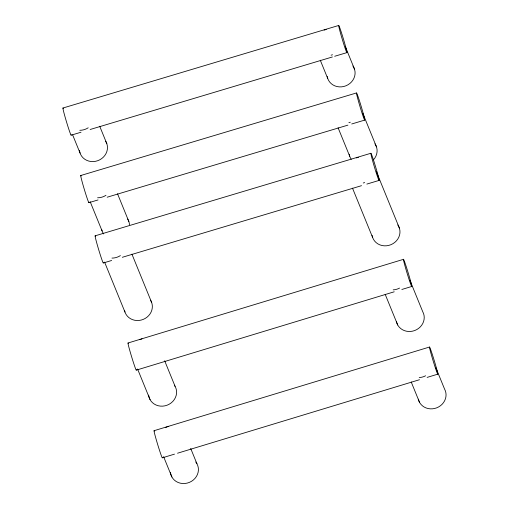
<?xml version="1.0" encoding="UTF-8"?>
<svg xmlns="http://www.w3.org/2000/svg" width="509" height="509" viewBox="0 0 509 509"><rect width="100%" height="100%" fill="white"/><g stroke="black" fill="none" stroke-linecap="round" stroke-linejoin="round"><path stroke-width="0.76" d="M128.039 342.996L403.497 259.329M136.272 370.145L394.221 291.791M401.83 289.481L411.724 286.472A14.182 0.566 73.1 0 0 406.074 266.137A14.182 0.566 73.1 0 0 405.03 266.092A14.182 0.566 73.1 0 0 411.724 286.472M154.087 430.69L429.539 347.023M162.314 457.839L174.492 454.136M177.533 453.214L419.505 379.714M427.115 377.404L437.765 374.166A14.182 0.566 73.1 0 0 432.116 353.831A14.182 0.566 73.1 0 0 431.078 353.787A14.182 0.566 73.1 0 0 437.765 374.166M62.982 108.016L338.752 25.45M71.107 135.197L81.007 132.232M90.15 129.496L332.396 56.963M334.68 56.276L346.871 52.631A14.182 0.592 73.3 0 0 341.316 32.258A14.182 0.592 73.3 0 0 340.241 32.232A14.182 0.592 73.3 0 0 346.871 52.631M80.778 175.503L356.548 92.931M88.903 202.677L98.04 199.942M107.183 197.206L347.908 125.131M351.713 123.986L364.667 120.111A14.182 0.592 73.3 0 0 359.112 99.739A14.182 0.592 73.3 0 0 358.037 99.713A14.182 0.592 73.3 0 0 364.667 120.111M95.158 235.82L370.927 153.254M103.282 262.994L111.662 260.487M122.325 257.293L361.524 185.677M366.855 184.08L379.046 180.428A14.182 0.592 73.3 0 0 373.491 160.061A14.182 0.592 73.3 0 0 372.416 160.03A14.182 0.592 73.3 0 0 379.046 180.428M345.255 46.465L354.461 69.027M362.764 113.246L376.469 146.84M376.259 171.412L399.342 227.968M320.276 60.221L327.701 78.418M409.904 280.262L422.718 311.661A14.182 13.018 -22.2 0 1 414.854 330.475A14.182 13.018 -22.2 0 1 396.479 321.796M338.084 127.753L349.708 156.225M435.933 367.924L444.548 389.029A14.182 13.018 -22.2 0 1 436.684 407.843A14.182 13.018 -22.2 0 1 418.309 399.164M352.495 188.145L372.582 237.353M385.179 294.304L397.694 324.971M411.208 381.96L419.524 402.333M99.707 126.238L106.833 143.703M117.522 193.77L128.847 221.517M131.933 254.169L151.714 302.645M72.647 134.904L80.072 153.094M164.661 360.786L175.09 386.337M90.163 201.698L102.08 230.908M190.684 448.423L196.919 463.705M104.574 262.09L124.953 312.036M137.557 368.98L150.072 399.648M163.586 456.637L171.902 477.016M425.6 375.776A14.182 13.018 -22.2 0 1 419.225 377.557M195.774 462.007A14.182 13.018 -22.2 0 1 189.405 482.379A14.182 13.018 -22.2 0 1 170.458 472.492M165.304 427.681A14.182 13.018 -22.2 0 1 168.759 426.345M162.326 457.381A14.182 0.566 73.1 0 1 157.599 444.242A14.182 0.566 73.1 0 1 154.38 431.161M397.796 224.933A14.182 13.018 -22.2 0 1 390.848 244.727A14.182 13.018 -22.2 0 1 372.085 235.368M364.679 182.559A14.182 13.018 -22.2 0 1 363.261 182.979M356.287 157.905A14.182 13.018 -22.2 0 1 358.431 157.319M150.549 300.183A14.182 13.018 -22.2 0 1 143.226 319.404A14.182 13.018 -22.2 0 1 124.59 310.719M120.372 255.601A14.182 13.018 -22.2 0 1 111.98 258.101M103.302 262.536A14.182 0.592 73.3 0 1 98.6 249.391A14.182 0.592 73.3 0 1 95.463 236.284M374.929 143.805A14.182 13.018 -22.2 0 1 373.415 159.858M351.248 159.26A14.182 13.018 -22.2 0 1 349.212 154.24M350.3 122.236A14.182 13.018 -22.2 0 1 348.881 122.663M127.676 219.055A14.182 13.018 -22.2 0 1 129.477 224.863M103.626 233.936A14.182 13.018 -22.2 0 1 101.717 229.591M105.993 195.284A14.182 13.018 -22.2 0 1 97.601 197.778M88.922 202.219A14.182 0.592 73.3 0 1 84.22 189.074A14.182 0.592 73.3 0 1 81.077 175.968M352.915 65.998A14.182 13.018 -22.2 0 1 345.967 85.786A14.182 13.018 -22.2 0 1 327.204 76.426M332.504 54.756A14.182 13.018 -22.2 0 1 331.085 55.176M324.112 30.101A14.182 13.018 -22.2 0 1 326.256 29.522M105.668 141.241A14.182 13.018 -22.2 0 1 97.652 160.729A14.182 13.018 -22.2 0 1 79.493 150.429M88.197 127.797A14.182 13.018 -22.2 0 1 79.805 130.298M71.126 134.739A14.182 0.592 73.3 0 1 66.424 121.587A14.182 0.592 73.3 0 1 63.288 108.487M399.559 288.081A14.182 13.018 -22.2 0 1 393.183 289.863M174.364 385.186A14.182 13.018 -22.2 0 1 167.232 405.151A14.182 13.018 -22.2 0 1 148.634 395.124M139.924 339.656A14.182 13.018 -22.2 0 1 142.005 338.848M136.285 369.687A14.182 0.566 73.1 0 1 131.557 356.548A14.182 0.566 73.1 0 1 128.338 343.467"/></g></svg>
